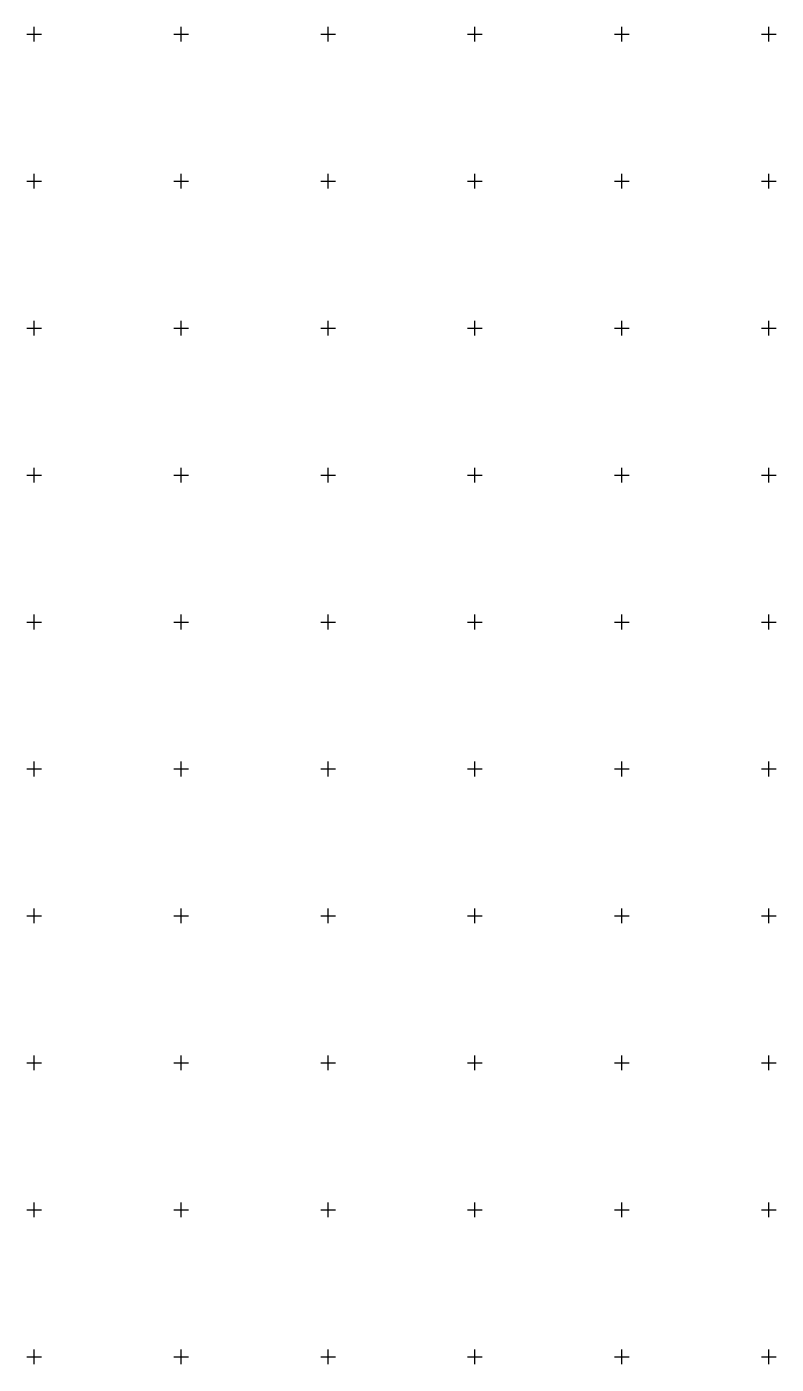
# Model space of a CAD drawing. Header units: metres. Extents: x 8590 to 8730, y -274450 to -274290.
# Drawn here: x 8589.5 to 8640.5, y -274450.5 to -274359.5 of the extents above; entities that cross this region are included whole.
import ezdxf

# ---------------------------------------------------------------- set-up
doc = ezdxf.new("R2010")
doc.units = ezdxf.units.M
doc.header["$LTSCALE"] = 2.54

msp = doc.modelspace()

# ---------------------------------------------------------------- linework, layer by layer
at = {"color": 252, "ltscale": 0.01}
for p, q in [((8590, -274360.5), (8590, -274359.5)), ((8600, -274360.5), (8600, -274359.5)), ((8610, -274360.5), (8610, -274359.5)), ((8620, -274360.5), (8620, -274359.5)), ((8630, -274360.5), (8630, -274359.5)), ((8640, -274360.5), (8640, -274359.5)), ((8589.5, -274360), (8590.5, -274360)), ((8599.5, -274360), (8600.5, -274360)), ((8609.5, -274360), (8610.5, -274360)), ((8619.5, -274360), (8620.5, -274360)), ((8629.5, -274360), (8630.5, -274360)), ((8639.5, -274360), (8640.5, -274360)), ((8590, -274370.5), (8590, -274369.5)), ((8600, -274370.5), (8600, -274369.5)), ((8610, -274370.5), (8610, -274369.5)), ((8620, -274370.5), (8620, -274369.5)), ((8630, -274370.5), (8630, -274369.5)), ((8640, -274370.5), (8640, -274369.5)), ((8589.5, -274370), (8590.5, -274370)), ((8599.5, -274370), (8600.5, -274370)), ((8609.5, -274370), (8610.5, -274370)), ((8619.5, -274370), (8620.5, -274370)), ((8629.5, -274370), (8630.5, -274370)), ((8639.5, -274370), (8640.5, -274370)), ((8590, -274380.5), (8590, -274379.5)), ((8600, -274380.5), (8600, -274379.5)), ((8610, -274380.5), (8610, -274379.5)), ((8620, -274380.5), (8620, -274379.5)), ((8630, -274380.5), (8630, -274379.5)), ((8640, -274380.5), (8640, -274379.5)), ((8589.5, -274380), (8590.5, -274380)), ((8599.5, -274380), (8600.5, -274380)), ((8609.5, -274380), (8610.5, -274380)), ((8619.5, -274380), (8620.5, -274380)), ((8629.5, -274380), (8630.5, -274380)), ((8639.5, -274380), (8640.5, -274380)), ((8590, -274390.5), (8590, -274389.5)), ((8600, -274390.5), (8600, -274389.5)), ((8610, -274390.5), (8610, -274389.5)), ((8620, -274390.5), (8620, -274389.5)), ((8630, -274390.5), (8630, -274389.5)), ((8640, -274390.5), (8640, -274389.5)), ((8589.5, -274390), (8590.5, -274390)), ((8599.5, -274390), (8600.5, -274390)), ((8609.5, -274390), (8610.5, -274390)), ((8619.5, -274390), (8620.5, -274390)), ((8629.5, -274390), (8630.5, -274390)), ((8639.5, -274390), (8640.5, -274390)), ((8590, -274400.5), (8590, -274399.5)), ((8600, -274400.5), (8600, -274399.5)), ((8610, -274400.5), (8610, -274399.5)), ((8620, -274400.5), (8620, -274399.5)), ((8630, -274400.5), (8630, -274399.5)), ((8640, -274400.5), (8640, -274399.5)), ((8589.5, -274400), (8590.5, -274400)), ((8599.5, -274400), (8600.5, -274400)), ((8609.5, -274400), (8610.5, -274400)), ((8619.5, -274400), (8620.5, -274400)), ((8629.5, -274400), (8630.5, -274400)), ((8639.5, -274400), (8640.5, -274400)), ((8590, -274410.5), (8590, -274409.5)), ((8600, -274410.5), (8600, -274409.5)), ((8610, -274410.5), (8610, -274409.5)), ((8620, -274410.5), (8620, -274409.5)), ((8630, -274410.5), (8630, -274409.5)), ((8640, -274410.5), (8640, -274409.5)), ((8589.5, -274410), (8590.5, -274410)), ((8599.5, -274410), (8600.5, -274410)), ((8609.5, -274410), (8610.5, -274410)), ((8619.5, -274410), (8620.5, -274410)), ((8629.5, -274410), (8630.5, -274410)), ((8639.5, -274410), (8640.5, -274410)), ((8590, -274420.5), (8590, -274419.5)), ((8600, -274420.5), (8600, -274419.5)), ((8610, -274420.5), (8610, -274419.5)), ((8620, -274420.5), (8620, -274419.5)), ((8630, -274420.5), (8630, -274419.5)), ((8640, -274420.5), (8640, -274419.5)), ((8589.5, -274420), (8590.5, -274420)), ((8599.5, -274420), (8600.5, -274420)), ((8609.5, -274420), (8610.5, -274420)), ((8619.5, -274420), (8620.5, -274420)), ((8629.5, -274420), (8630.5, -274420)), ((8639.5, -274420), (8640.5, -274420)), ((8590, -274430.5), (8590, -274429.5)), ((8600, -274430.5), (8600, -274429.5)), ((8610, -274430.5), (8610, -274429.5)), ((8620, -274430.5), (8620, -274429.5)), ((8630, -274430.5), (8630, -274429.5)), ((8640, -274430.5), (8640, -274429.5)), ((8589.5, -274430), (8590.5, -274430)), ((8599.5, -274430), (8600.5, -274430)), ((8609.5, -274430), (8610.5, -274430)), ((8619.5, -274430), (8620.5, -274430)), ((8629.5, -274430), (8630.5, -274430)), ((8639.5, -274430), (8640.5, -274430)), ((8590, -274440.5), (8590, -274439.5)), ((8600, -274440.5), (8600, -274439.5)), ((8610, -274440.5), (8610, -274439.5)), ((8620, -274440.5), (8620, -274439.5)), ((8630, -274440.5), (8630, -274439.5)), ((8640, -274440.5), (8640, -274439.5)), ((8589.5, -274440), (8590.5, -274440)), ((8599.5, -274440), (8600.5, -274440)), ((8609.5, -274440), (8610.5, -274440)), ((8619.5, -274440), (8620.5, -274440)), ((8629.5, -274440), (8630.5, -274440)), ((8639.5, -274440), (8640.5, -274440)), ((8590, -274450.5), (8590, -274449.5)), ((8600, -274450.5), (8600, -274449.5)), ((8610, -274450.5), (8610, -274449.5)), ((8620, -274450.5), (8620, -274449.5)), ((8630, -274450.5), (8630, -274449.5)), ((8640, -274450.5), (8640, -274449.5)), ((8589.5, -274450), (8590.5, -274450)), ((8599.5, -274450), (8600.5, -274450)), ((8609.5, -274450), (8610.5, -274450)), ((8619.5, -274450), (8620.5, -274450)), ((8629.5, -274450), (8630.5, -274450)), ((8639.5, -274450), (8640.5, -274450))]:
    msp.add_line(p, q, dxfattribs=at)

doc.saveas('drawing.dxf')
